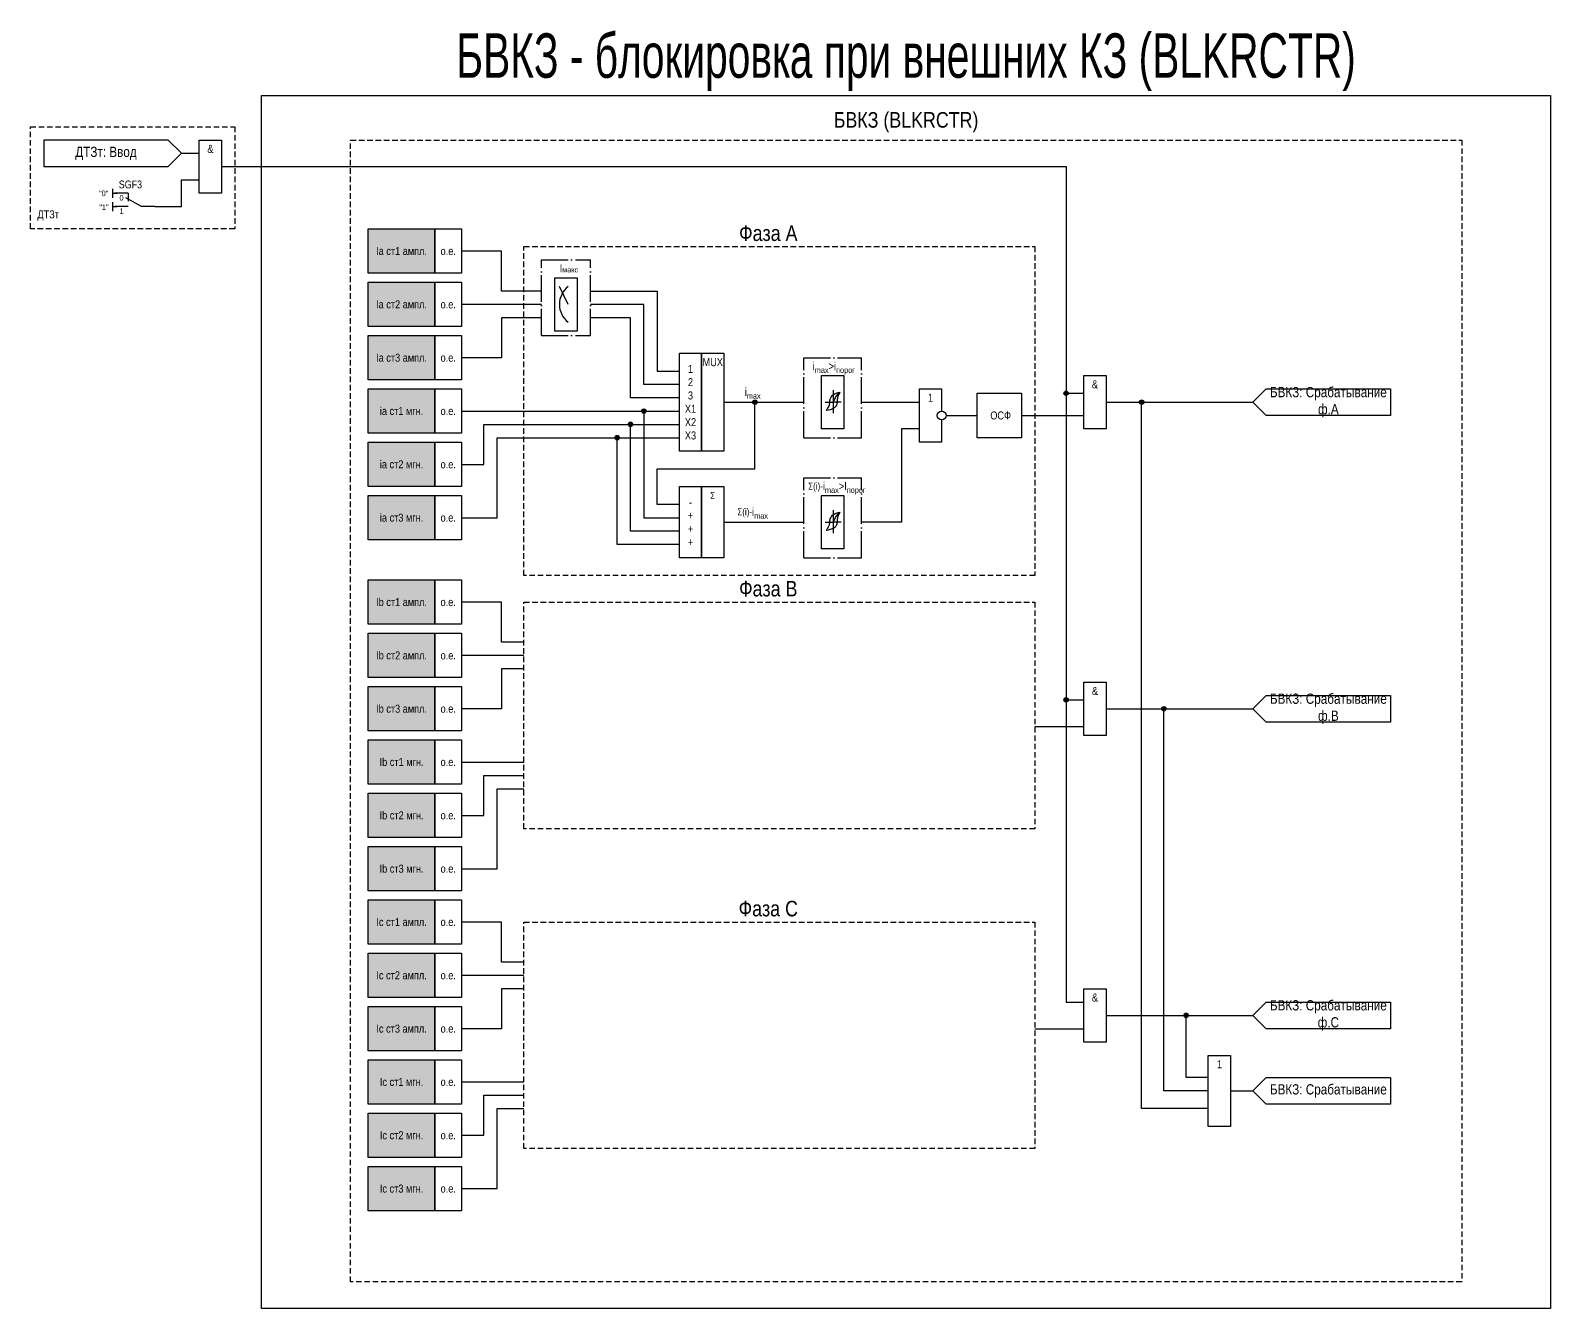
# Model space of a CAD drawing. Header units: millimetres. Extents: x 0 to 3543, y -1008 to 626.
# Drawn here: x 436 to 778, y -484 to -196.3 of the extents above; entities that cross this region are included whole.
import ezdxf
from ezdxf.enums import TextEntityAlignment as Align

# ---------------------------------------------------------------- set-up
doc = ezdxf.new("R2010")
doc.units = ezdxf.units.MM
doc.linetypes.add('ACAD_ISO04W100', pattern=[30, 24, -3, 0, -3])
doc.linetypes.add('штриховая2', pattern=[0.375, 0.25, -0.125])
doc.layers.add('TEXT', color=7, linetype='Continuous', lineweight=25)
doc.layers.add('Основная', color=7, linetype='Continuous')
doc.styles.add('1.8_Gost_RD', font='ARIALN.TTF', dxfattribs={"height": 1.8})
doc.styles.add('2.5_Gost_RD', font='ARIALN.TTF', dxfattribs={"height": 2.5})
doc.styles.add('3.5_Gost_RD', font='ARIALN.TTF', dxfattribs={"height": 3.5})
doc.styles.add('Вывод', font='ARIALN.TTF', dxfattribs={"height": 2.5})
doc.styles.add('Компонент', font='ARIALN.TTF', dxfattribs={"height": 3.5})

# ---------------------------------------------------------------- blocks, each defined once
blk = doc.blocks.new('*U892')
at = {"layer": 'Основная', "linetype": 'ACAD_ISO04W100', "ltscale": 0.25}
for p, q in [((0, 0), (11, 0)), ((0, -17), (0, 0)), ((11, -17), (11, 0)), ((0, -17), (11, -17))]:
    blk.add_line(p, q, dxfattribs=at)
at = {"layer": 'Основная', "style": 'Компонент'}
blk.add_attdef('ОУ', text='', height=3.5, dxfattribs=at).set_placement((11, 0), align=Align.MIDDLE_CENTER)
blk = doc.blocks.new('Точка')
at = {"ltscale": 100}
h = blk.add_hatch(color=256, dxfattribs=at)
h.dxf.hatch_style = 1
edge = h.paths.add_edge_path()
edge.add_arc((0, 0), 0.5, 0, 360)
blk.add_circle((0, 0), 0.5, dxfattribs=at)
blk = doc.blocks.new('*U1022')
at = {"layer": 'Основная', "linetype": 'ACAD_ISO04W100', "ltscale": 0.25}
for p, q in [((0, 0), (13, 0)), ((0, -18), (0, 0)), ((13, -18), (13, 0)), ((0, -18), (13, -18))]:
    blk.add_line(p, q, dxfattribs=at)
at = {"layer": 'Основная', "style": 'Компонент'}
blk.add_attdef('ОУ', text='', height=3.5, dxfattribs=at).set_placement((11, -1), align=Align.MIDDLE_CENTER)
blk = doc.blocks.new('*U1023')
at = {"layer": 'Основная', "linetype": 'ACAD_ISO04W100', "ltscale": 0.25}
for p, q in [((0, 0), (13, 0)), ((0, -18), (0, 0)), ((13, -18), (13, 0)), ((0, -18), (13, -18))]:
    blk.add_line(p, q, dxfattribs=at)
at = {"layer": 'Основная', "style": 'Компонент'}
blk.add_attdef('ОУ', text='', height=3.5, dxfattribs=at).set_placement((13, 0), align=Align.MIDDLE_CENTER)
blk = doc.blocks.new('*U958')
at = {"layer": 'Основная', "color": 0}
blk.add_line((0, 0), (7, 4), dxfattribs=at)
at = {"layer": 'Основная', "ltscale": 0.35}
blk.add_line((6, 6), (6, 2.5), dxfattribs=at)
blk = doc.blocks.new('*U985')
at = {"layer": 'Основная', "color": 0}
for p, q in [((-3, 6), (-9, 6)), ((-3, 0), (-9, 0)), ((9, 0), (3, 0))]:
    blk.add_line(p, q, dxfattribs=at)
at = {"layer": 'Основная', "ltscale": 0.25, "xscale": -1}
blk.add_blockref('*U958', (3, 0), dxfattribs=at)
at = {"layer": 'Основная'}
for tag, height, style, p in [('В1', 2.5, 'Вывод', (-14, 6)), ('ОУ', 3.5, 'Компонент', (-2, 10)), ('В2', 2.5, 'Вывод', (-6, 4)), ('В3', 2.5, 'Вывод', (-6, -2))]:
    blk.add_attdef(tag, text='', height=height, dxfattribs=dict(at, style=style)).set_placement(p, align=Align.MIDDLE_CENTER)

msp = doc.modelspace()

# ---------------------------------------------------------------- hatches: boundary and pattern name
at = {"ltscale": 100, "true_color": 0xf7941d}
h = msp.add_hatch(color=30, dxfattribs=at)
h.dxf.hatch_style = 1
h.paths.add_polyline_path([(512, -241), (527, -241), (527, -251), (512, -251)])
h = msp.add_hatch(color=30, dxfattribs=at)
h.dxf.hatch_style = 1
h.paths.add_polyline_path([(512, -253), (527, -253), (527, -263), (512, -263)])
h = msp.add_hatch(color=30, dxfattribs=at)
h.dxf.hatch_style = 1
h.paths.add_polyline_path([(512, -265), (527, -265), (527, -275), (512, -275)])
h = msp.add_hatch(color=30, dxfattribs=at)
h.dxf.hatch_style = 1
h.paths.add_polyline_path([(512, -277), (527, -277), (527, -287), (512, -287)])
h = msp.add_hatch(color=30, dxfattribs=at)
h.dxf.hatch_style = 1
h.paths.add_polyline_path([(512, -289), (527, -289), (527, -299), (512, -299)])
h = msp.add_hatch(color=30, dxfattribs=at)
h.dxf.hatch_style = 1
h.paths.add_polyline_path([(512, -301), (527, -301), (527, -311), (512, -311)])
h = msp.add_hatch(color=30, dxfattribs=at)
h.dxf.hatch_style = 1
h.paths.add_polyline_path([(512, -320), (527, -320), (527, -330), (512, -330)])
h = msp.add_hatch(color=30, dxfattribs=at)
h.dxf.hatch_style = 1
h.paths.add_polyline_path([(512, -332), (527, -332), (527, -342), (512, -342)])
h = msp.add_hatch(color=30, dxfattribs=at)
h.dxf.hatch_style = 1
h.paths.add_polyline_path([(512, -344), (527, -344), (527, -354), (512, -354)])
h = msp.add_hatch(color=30, dxfattribs=at)
h.dxf.hatch_style = 1
h.paths.add_polyline_path([(512, -356), (527, -356), (527, -366), (512, -366)])
h = msp.add_hatch(color=30, dxfattribs=at)
h.dxf.hatch_style = 1
h.paths.add_polyline_path([(512, -368), (527, -368), (527, -378), (512, -378)])
h = msp.add_hatch(color=30, dxfattribs=at)
h.dxf.hatch_style = 1
h.paths.add_polyline_path([(512, -380), (527, -380), (527, -390), (512, -390)])
h = msp.add_hatch(color=30, dxfattribs=at)
h.dxf.hatch_style = 1
h.paths.add_polyline_path([(512, -392), (527, -392), (527, -402), (512, -402)])
h = msp.add_hatch(color=30, dxfattribs=at)
h.dxf.hatch_style = 1
h.paths.add_polyline_path([(512, -404), (527, -404), (527, -414), (512, -414)])
h = msp.add_hatch(color=30, dxfattribs=at)
h.dxf.hatch_style = 1
h.paths.add_polyline_path([(512, -416), (527, -416), (527, -426), (512, -426)])
h = msp.add_hatch(color=30, dxfattribs=at)
h.dxf.hatch_style = 1
h.paths.add_polyline_path([(512, -428), (527, -428), (527, -438), (512, -438)])
h = msp.add_hatch(color=30, dxfattribs=at)
h.dxf.hatch_style = 1
h.paths.add_polyline_path([(512, -440), (527, -440), (527, -450), (512, -450)])
h = msp.add_hatch(color=30, dxfattribs=at)
h.dxf.hatch_style = 1
h.paths.add_polyline_path([(512, -452), (527, -452), (527, -462), (512, -462)])

# ---------------------------------------------------------------- linework, layer by layer
at = {"ltscale": 100}
for p, q in [((454.5, -232), (454.5, -234)), ((470, -236), (470, -230)), ((470, -230), (474, -230)), ((454.5, -233), (455.5, -233)), ((454.5, -235), (454.5, -237)), ((454.5, -236), (455.5, -236)), ((464, -236), (470, -236)), ((669, -278), (669, -415)), ((669, -347), (673, -347)), ((669, -415), (673, -415))]:
    msp.add_line(p, q, dxfattribs=at)
at = {"color": 7, "ltscale": 100}
msp.add_line((557, -258), (555, -254), dxfattribs=at)
at = {"color": 3, "ltscale": 100}
msp.add_lwpolyline([(488, -211), (778, -211), (778, -484), (488, -484)], close=True, dxfattribs=at)
at = {"color": 6, "linetype": 'штриховая2', "ltscale": 5}
msp.add_lwpolyline([(436, -218), (482, -218), (482, -241), (436, -241)], close=True, dxfattribs=at)
at = {"color": 6, "ltscale": 100}
for points in [[(470, -224), (467, -221), (439, -221), (439, -227), (467, -227), (470, -224)], [(470, -224), (474, -224)]]:
    msp.add_lwpolyline(points, dxfattribs=at)
msp.add_lwpolyline([(474, -221), (479, -221), (479, -233), (474, -233)], close=True, dxfattribs=at)
at = {"ltscale": 100}
for points in [[(479, -227), (669, -227), (669, -278), (673, -278)], [(551, -255), (542, -255), (542, -246), (533, -246)], [(562, -255), (577, -255), (577, -273), (582, -273)], [(551, -258), (538, -258), (538, -258), (533, -258)], [(582, -276), (574, -276), (574, -258), (562, -258)], [(551, -261), (542, -261), (542, -270), (533, -270)], [(582, -279), (571, -279), (571, -261), (562, -261)], [(582, -303), (577, -303), (577, -295), (599, -295), (599, -280)], [(592, -280), (610, -280)], [(623, -280), (636, -280)], [(678, -280), (711, -280)], [(701, -439), (686, -439), (686, -280)], [(533, -282), (582, -282)], [(574, -282), (574, -306), (582, -306)], [(642, -283), (649, -283)], [(659, -283), (673, -283)], [(533, -294), (538, -294), (538, -285), (582, -285)], [(582, -309), (571, -309), (571, -285)], [(636, -286), (632, -286), (632, -307), (623, -307)], [(533, -306), (541, -306), (541, -288), (582, -288)], [(582, -312), (568, -312), (568, -288)], [(592, -307), (610, -307)], [(547, -334), (542, -334), (542, -325), (533, -325)], [(547, -337), (538, -337), (538, -337), (533, -337)], [(547, -340), (542, -340), (542, -349), (533, -349)], [(678, -349), (711, -349)], [(701, -435), (691, -435), (691, -349)], [(662, -353), (673, -353)], [(533, -361), (547, -361)], [(533, -373), (538, -373), (538, -364), (547, -364)], [(533, -385), (541, -385), (541, -367), (547, -367)], [(547, -406), (542, -406), (542, -397), (533, -397)], [(547, -409), (538, -409), (538, -409), (533, -409)], [(547, -412), (542, -412), (542, -421), (533, -421)], [(678, -418), (711, -418)], [(701, -432), (696, -432), (696, -418)], [(662, -421), (673, -421)], [(533, -433), (547, -433)], [(533, -445), (538, -445), (538, -436), (547, -436)], [(706, -435), (711, -435)], [(533, -457), (541, -457), (541, -439), (547, -439)]]:
    msp.add_lwpolyline(points, dxfattribs=at)
for points in [[(512, -241), (527, -241), (527, -251), (512, -251)], [(527, -241), (533, -241), (533, -251), (527, -251)], [(512, -253), (527, -253), (527, -263), (512, -263)], [(527, -253), (533, -253), (533, -263), (527, -263)], [(554, -252), (559, -252), (559, -264), (554, -264)], [(512, -265), (527, -265), (527, -275), (512, -275)], [(527, -265), (533, -265), (533, -275), (527, -275)], [(582, -269), (587, -269), (587, -291), (582, -291)], [(587, -269), (592, -269), (592, -291), (587, -291)], [(512, -277), (527, -277), (527, -287), (512, -287)], [(527, -277), (533, -277), (533, -287), (527, -287)], [(649, -278), (659, -278), (659, -288), (649, -288)], [(512, -289), (527, -289), (527, -299), (512, -299)], [(527, -289), (533, -289), (533, -299), (527, -299)], [(582, -299), (587, -299), (587, -315), (582, -315)], [(587, -299), (592, -299), (592, -315), (587, -315)], [(512, -301), (527, -301), (527, -311), (512, -311)], [(527, -301), (533, -301), (533, -311), (527, -311)], [(512, -320), (527, -320), (527, -330), (512, -330)], [(527, -320), (533, -320), (533, -330), (527, -330)], [(512, -332), (527, -332), (527, -342), (512, -342)], [(527, -332), (533, -332), (533, -342), (527, -342)], [(512, -344), (527, -344), (527, -354), (512, -354)], [(527, -344), (533, -344), (533, -354), (527, -354)], [(512, -356), (527, -356), (527, -366), (512, -366)], [(527, -356), (533, -356), (533, -366), (527, -366)], [(512, -368), (527, -368), (527, -378), (512, -378)], [(527, -368), (533, -368), (533, -378), (527, -378)], [(512, -380), (527, -380), (527, -390), (512, -390)], [(527, -380), (533, -380), (533, -390), (527, -390)], [(512, -392), (527, -392), (527, -402), (512, -402)], [(527, -392), (533, -392), (533, -402), (527, -402)], [(512, -404), (527, -404), (527, -414), (512, -414)], [(527, -404), (533, -404), (533, -414), (527, -414)], [(512, -416), (527, -416), (527, -426), (512, -426)], [(527, -416), (533, -416), (533, -426), (527, -426)], [(701, -427), (706, -427), (706, -443), (701, -443)], [(512, -428), (527, -428), (527, -438), (512, -438)], [(527, -428), (533, -428), (533, -438), (527, -438)], [(512, -440), (527, -440), (527, -450), (512, -450)], [(527, -440), (533, -440), (533, -450), (527, -450)], [(512, -452), (527, -452), (527, -462), (512, -462)], [(527, -452), (533, -452), (533, -462), (527, -462)]]:
    msp.add_lwpolyline(points, close=True, dxfattribs=at)
at = {"color": 251, "linetype": 'штриховая2', "ltscale": 5, "true_color": 0x58595b}
for points in [[(547, -245), (662, -245), (662, -319), (547, -319)], [(547, -325), (662, -325), (662, -376), (547, -376)], [(547, -397), (662, -397), (662, -448), (547, -448)]]:
    msp.add_lwpolyline(points, close=True, dxfattribs=at)
at = {"color": 7, "ltscale": 100}
msp.add_arc((560, -258), 5, 126.869898, 233.130102, dxfattribs=at)
at = {"layer": 'Основная', "ltscale": 100}
for p, q in [((614, -275.5), (614, -274)), ((614, -274), (619, -274)), ((614, -283), (614, -275)), ((619, -274), (619, -280)), ((619, -280), (619, -286)), ((614, -286), (614, -283)), ((619, -286), (614, -286)), ((614, -302.5), (614, -301)), ((614, -301), (619, -301)), ((614, -310), (614, -302)), ((619, -301), (619, -307)), ((619, -307), (619, -313)), ((614, -313), (614, -310)), ((619, -313), (614, -313))]:
    msp.add_line(p, q, dxfattribs=at)
at = {"layer": 'Основная', "color": 7, "ltscale": 100}
for p, q in [((614.7865, -279.9991), (616.6014, -279.9991)), ((618.4163, -279.9972), (616.6014, -279.9991)), ((614.7865, -306.9991), (616.6014, -306.9991)), ((618.4163, -306.9972), (616.6014, -306.9991))]:
    msp.add_line(p, q, dxfattribs=at)
at = {"layer": 'Основная'}
for p, q in [((616.6, -277.28), (616.6, -282.48)), ((616.6, -304.28), (616.6, -309.48))]:
    msp.add_line(p, q, dxfattribs=at)
at = {"layer": 'Основная', "linetype": 'штриховая2', "ltscale": 5}
msp.add_lwpolyline([(508, -221), (758, -221), (758, -478), (508, -478)], close=True, dxfattribs=at)
at = {"layer": 'Основная', "ltscale": 100}
msp.add_lwpolyline([(641, -284), (641, -289), (636, -289), (636, -277), (641, -277), (641, -282)], dxfattribs=at)
for points in [[(673, -274), (678, -274), (678, -286), (673, -286)], [(742, -277), (742, -283), (714, -283), (711, -280), (714, -277)], [(673, -343), (678, -343), (678, -355), (673, -355)], [(742, -346), (742, -352), (714, -352), (711, -349), (714, -346)], [(673, -412), (678, -412), (678, -424), (673, -424)], [(742, -415), (742, -421), (714, -421), (711, -418), (714, -415)], [(742, -432), (742, -438), (714, -438), (711, -435), (714, -432)]]:
    msp.add_lwpolyline(points, close=True, dxfattribs=at)
msp.add_circle((641, -283), 1, dxfattribs=at)
at = {"layer": 'Основная'}
for points in [[(615.8, -280.08), (615.6, -280.8681), (615, -281.88)], [(617.4795, -280.08), (617.2473, -280.8681), (616.7586, -281.3304), (615, -281.88)], [(615.8, -280.08), (615.9527, -279.2919), (616.4415, -278.4561), (618.2, -277.743)], [(616.6014, -279.9991), (617, -279.28), (617.4669, -278.4027), (618.2, -277.743)], [(617.4795, -280.08), (617.6, -279.2919), (617.8118, -278.4561), (618.2, -277.743)], [(615.8, -307.08), (615.6, -307.8681), (615, -308.88)], [(617.4795, -307.08), (617.2473, -307.8681), (616.7586, -308.3304), (615, -308.88)], [(615.8, -307.08), (615.9527, -306.2919), (616.4415, -305.4561), (618.2, -304.743)], [(616.6014, -306.9991), (617, -306.28), (617.4669, -305.4027), (618.2, -304.743)], [(617.4795, -307.08), (617.6, -306.2919), (617.8118, -305.4561), (618.2, -304.743)]]:
    msp.add_spline(points, degree=3, dxfattribs=at)

# ---------------------------------------------------------------- block references
at = {"layer": 'Основная', "ltscale": 0.25, "xscale": 0.5, "yscale": 0.5, "zscale": 0.5}
msp.add_blockref('*U985', (459.5, -236), dxfattribs=at).add_auto_attribs({'ОУ': 'SGF3', 'В1': '"0"', 'В2': '0', 'В3': '1'})
at = {"layer": 'Основная', "ltscale": 0.25}
for name, p in [('*U892', (551, -248)), ('*U1022', (610, -270)), ('*U1023', (610, -297))]:
    msp.add_blockref(name, p, dxfattribs=at)
at = {"layer": 'Основная', "ltscale": 100}
for p in [(599, -280), (669, -278), (686, -280), (574, -282), (571, -285), (568, -288), (669, -347), (691, -349), (696, -418)]:
    msp.add_blockref('Точка', p, dxfattribs=at)

# ---------------------------------------------------------------- texts
at = {"color": 30, "ltscale": 100, "attachment_point": 5}
for s, insert, char_height, width, style in [('{\\W0.8;\\C3;БВКЗ - блокировка при внешних КЗ (BLKRCTR)}', (633, -203.5), 10, 290, '3.5_Gost_RD'), ('\\pt108.5;БВКЗ (BLKRCTR)', (633, -217), 3.5, 250, '3.5_Gost_RD'), ('ДТЗт', (440, -238), 1.8, 8, '2.5_Gost_RD')]:
    msp.add_mtext(s, dxfattribs=dict(at, insert=insert, char_height=char_height, width=width, style=style))
at = {"color": 6, "ltscale": 100, "insert": (476.5, -223), "char_height": 1.8, "width": 5, "attachment_point": 5, "style": '2.5_Gost_RD'}
msp.add_mtext('&', dxfattribs=at)
at = {"ltscale": 100, "insert": (451.5, -235.5038), "char_height": 1.25, "attachment_point": 1, "style": '3.5_Gost_RD'}
msp.add_mtext_dynamic_manual_height_columns('"1"', width=2, gutter_width=17.5, heights=[0], dxfattribs=at)
at = {"color": 251, "ltscale": 100, "true_color": 0x58595b, "char_height": 3.5, "width": 130, "attachment_point": 5, "style": '3.5_Gost_RD'}
for s, insert in [('Фаза А', (602, -242)), ('Фаза В', (602, -322)), ('Фаза С', (602, -394))]:
    msp.add_mtext(s, dxfattribs=dict(at, insert=insert))
at = {"ltscale": 100, "char_height": 1.8, "attachment_point": 5}
for s, insert, width, style in [('Ia ст1 ампл.', (519.5, -246), 15, '1.8_Gost_RD'), ('о.е.', (530, -246), 6, '1.8_Gost_RD'), ('Ia ст2 ампл.', (519.5, -258), 15, '1.8_Gost_RD'), ('о.е.', (530, -258), 6, '1.8_Gost_RD'), ('Ia ст3 ампл.', (519.5, -270), 15, '1.8_Gost_RD'), ('о.е.', (530, -270), 6, '1.8_Gost_RD'), ('MUX', (589.5, -271), 5, '2.5_Gost_RD'), ('1', (584.5, -272.5), 5, '2.5_Gost_RD'), ('2', (584.5, -275.5), 5, '2.5_Gost_RD'), ('\\A1;i{\\H0.7x;\\S^ max;}', (598.5, -278), 5, '2.5_Gost_RD'), ('3', (584.5, -278.5), 5, '2.5_Gost_RD'), ('ia ст1 мгн.', (519.5, -282), 15, '1.8_Gost_RD'), ('о.е.', (530, -282), 6, '1.8_Gost_RD'), ('X1', (584.5, -281.5), 5, '2.5_Gost_RD'), ('X2', (584.5, -284.5), 5, '2.5_Gost_RD'), (' ОСФ', (654, -283), 10, '2.5_Gost_RD'), ('X3', (584.5, -287.5), 5, '2.5_Gost_RD'), ('ia ст2 мгн.', (519.5, -294), 15, '1.8_Gost_RD'), ('о.е.', (530, -294), 6, '1.8_Gost_RD'), ('{\\H0.875x;Σ}', (589.5, -301), 5, '2.5_Gost_RD'), ('-', (584.5, -302.5), 5, '2.5_Gost_RD'), ('\\A1;{\\H0.875x;Σ(i)-}i{\\H0.7x;\\S^ max;}', (598.5, -305), 5, '2.5_Gost_RD'), ('ia ст3 мгн.', (519.5, -306), 15, '1.8_Gost_RD'), ('о.е.', (530, -306), 6, '1.8_Gost_RD'), ('+', (584.5, -305.5), 5, '2.5_Gost_RD'), ('+', (584.5, -308.5), 5, '2.5_Gost_RD'), ('+', (584.5, -311.5), 5, '2.5_Gost_RD'), ('Ib ст1 ампл.', (519.5, -325), 15, '1.8_Gost_RD'), ('о.е.', (530, -325), 6, '1.8_Gost_RD'), ('Ib ст2 ампл.', (519.5, -337), 15, '1.8_Gost_RD'), ('о.е.', (530, -337), 6, '1.8_Gost_RD'), ('Ib ст3 ампл.', (519.5, -349), 15, '1.8_Gost_RD'), ('о.е.', (530, -349), 6, '1.8_Gost_RD'), ('Ib ст1 мгн.', (519.5, -361), 15, '1.8_Gost_RD'), ('о.е.', (530, -361), 6, '1.8_Gost_RD'), ('Ib ст2 мгн.', (519.5, -373), 15, '1.8_Gost_RD'), ('о.е.', (530, -373), 6, '1.8_Gost_RD'), ('Ib ст3 мгн.', (519.5, -385), 15, '1.8_Gost_RD'), ('о.е.', (530, -385), 6, '1.8_Gost_RD'), ('Ic ст1 ампл.', (519.5, -397), 15, '1.8_Gost_RD'), ('о.е.', (530, -397), 6, '1.8_Gost_RD'), ('Ic ст2 ампл.', (519.5, -409), 15, '1.8_Gost_RD'), ('о.е.', (530, -409), 6, '1.8_Gost_RD'), ('Ic ст3 ампл.', (519.5, -421), 15, '1.8_Gost_RD'), ('о.е.', (530, -421), 6, '1.8_Gost_RD'), ('Ic ст1 мгн.', (519.5, -433), 15, '1.8_Gost_RD'), ('о.е.', (530, -433), 6, '1.8_Gost_RD'), ('Ic ст2 мгн.', (519.5, -445), 15, '1.8_Gost_RD'), ('о.е.', (530, -445), 6, '1.8_Gost_RD'), ('Ic ст3 мгн.', (519.5, -457), 15, '1.8_Gost_RD'), ('о.е.', (530, -457), 6, '1.8_Gost_RD')]:
    msp.add_mtext(s, dxfattribs=dict(at, insert=insert, width=width, style=style))
at = {"color": 7, "ltscale": 100, "insert": (554, -249), "char_height": 1.8, "attachment_point": 1, "style": '1.8_Gost_RD'}
msp.add_mtext_dynamic_manual_height_columns('\\pi1.0688;I{\\H0.66667x;макс}', width=11, gutter_width=17.5, heights=[0], dxfattribs=at)
at = {"layer": 'TEXT', "ltscale": 100, "insert": (453, -224), "char_height": 2.3, "width": 28, "attachment_point": 5, "style": '2.5_Gost_RD'}
msp.add_mtext('ДТЗт: Ввод', dxfattribs=at)
at = {"layer": 'Основная', "color": 7, "ltscale": 100, "char_height": 1.8, "attachment_point": 1, "style": '1.8_Gost_RD'}
for s, insert in [('\\A1;{\\C256;i\\H0.7x;\\S^ max;\\H1.42857x;>i\\H0.7x;\\S^ порог;}', (612, -271)), ('\\A1;{\\H0.875x;\\C256;Σ(i)-\\H1.1429x;i\\H0.7x;\\S^ max;\\H1.42857x;>I\\H0.7x;\\S^ порог;}', (611, -298))]:
    msp.add_mtext_dynamic_manual_height_columns(s, width=4, gutter_width=17.5, heights=[0], dxfattribs=dict(at, insert=insert))
at = {"layer": 'Основная', "ltscale": 100, "char_height": 1.8, "width": 5, "attachment_point": 5, "style": '2.5_Gost_RD'}
for s, insert in [('&', (675.5, -276)), ('1', (638.5, -279)), ('&', (675.5, -345)), ('&', (675.5, -414)), ('1', (703.5, -429))]:
    msp.add_mtext(s, dxfattribs=dict(at, insert=insert))
at = {"layer": 'Основная', "color": 0, "ltscale": 100, "char_height": 2.3, "width": 28, "attachment_point": 5, "style": '2.5_Gost_RD'}
for s, insert in [('{\\C256;БВКЗ: Срабатывание ф.А}', (728.0001, -280)), ('{\\C256;БВКЗ: Срабатывание ф.В}', (728.0001, -349)), ('{\\C256;БВКЗ: Срабатывание ф.С}', (728.0001, -418)), ('{\\C256;БВКЗ: Срабатывание}', (728, -435))]:
    msp.add_mtext(s, dxfattribs=dict(at, insert=insert))

doc.saveas('drawing.dxf')
